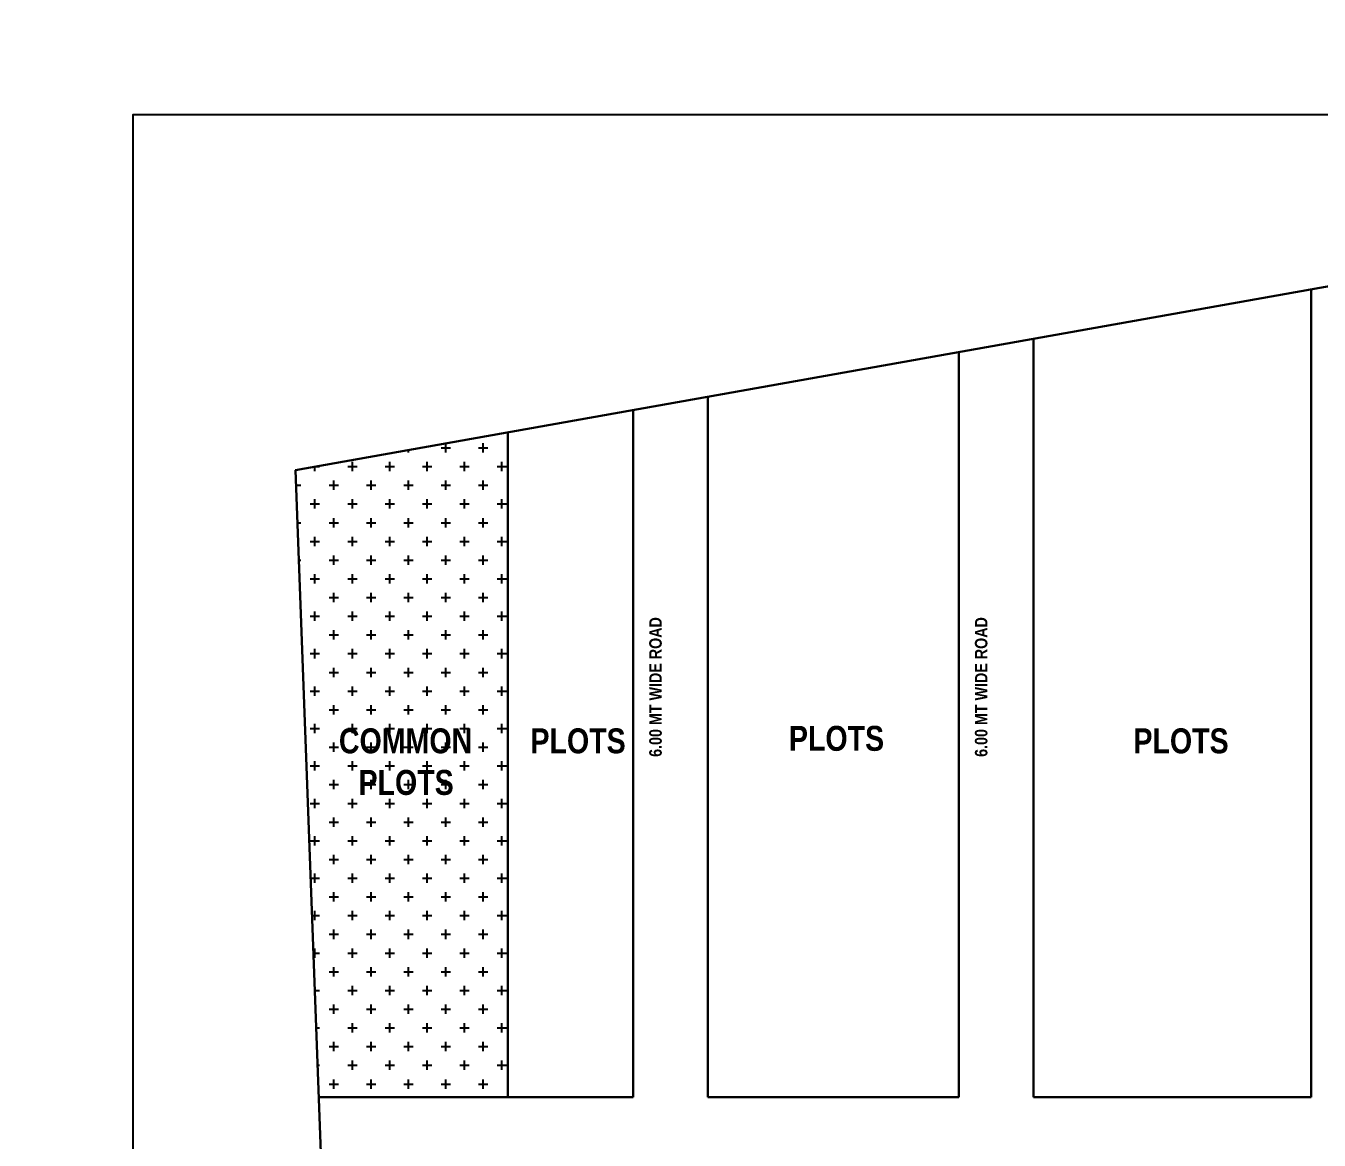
# Model space of a CAD drawing. Header units: inches. Extents: x 218041 to 238734, y -94371 to -86245.
# Drawn here: x 229758.5 to 229862.2, y -90134.6 to -90045.3 of the extents above; entities that cross this region are included whole.
import ezdxf

# ---------------------------------------------------------------- set-up
doc = ezdxf.new("R2010")
doc.units = ezdxf.units.IN
doc.header["$LTSCALE"] = 0.1
doc.header["$MEASUREMENT"] = 0
doc.layers.add('dimension', color=5, linetype='Continuous')
doc.layers.add('TEXT', color=250, linetype='Continuous')
doc.styles.get("Standard").update_dxf_attribs({"font": 'swisscb.ttf'})

msp = doc.modelspace()

# ---------------------------------------------------------------- hatches: boundary and pattern name
at = {"lineweight": -3, "true_color": 0x000000, "transparency": 33554687}
h = msp.add_hatch(dxfattribs=at)
h.set_pattern_fill('CROSS', color=18, scale=6)
h.set_pattern_definition([(0, (-9761.174, 4111.8941), (1.5, 1.5), [0.75, -2.25]), (90, (-9760.799, 4111.5191), (-1.5, 1.5), [0.75, -2.25])])
h.paths.add_polyline_path([(229780.145, -90080.887), (229797.165, -90077.859), (229797.165, -90131.16), (229782.004, -90131.16)])

# ---------------------------------------------------------------- linework, layer by layer
at = {"lineweight": -3}
for p, q in [((229833.345, -90131.16), (229813.225, -90131.16)), ((229861.605, -90131.16), (229839.345, -90131.16))]:
    msp.add_line(p, q, dxfattribs=at)
msp.add_lwpolyline([(229931.966, -90052.401), (229767.103, -90052.401), (229767.103, -90201.925), (229931.966, -90201.925)], close=True, dxfattribs=at)
msp.add_lwpolyline([(229780.145, -90080.887), (229797.165, -90077.859), (229797.165, -90131.16), (229782.004, -90131.16), (229780.145, -90080.887)], dxfattribs=at)
at = {"color": 3, "lineweight": 60}
for centre, radius in [((229596.419, -90154.183), 3908.956), ((229959.344, -90375.999), 597.534)]:
    msp.add_circle(centre, radius, dxfattribs=at)
at = {"layer": 'dimension', "color": 18, "lineweight": 30, "true_color": 0x000000}
for p, q in [((229879.805, -90063.16), (229780.145, -90080.887)), ((229861.605, -90066.397), (229861.605, -90131.16)), ((229839.345, -90131.16), (229839.345, -90070.357)), ((229833.345, -90131.16), (229833.345, -90071.424)), ((229813.225, -90131.16), (229813.225, -90075.003)), ((229807.225, -90131.16), (229807.225, -90076.07)), ((229797.165, -90131.16), (229797.165, -90077.859)), ((229783.143, -90161.952), (229780.145, -90080.887)), ((229782.004, -90131.16), (229807.225, -90131.16)), ((229813.225, -90131.16), (229833.345, -90131.16)), ((229839.345, -90131.16), (229861.605, -90131.16))]:
    msp.add_line(p, q, dxfattribs=at)

# ---------------------------------------------------------------- texts
at = {"layer": 'TEXT', "color": 18, "true_color": 0x000000, "char_height": 1, "attachment_point": 1, "rotation": 90}
for insert in [(229808.514, -90103.879), (229834.634, -90103.879)]:
    msp.add_mtext_dynamic_manual_height_columns('6.00 MT WIDE ROAD', width=17.55338, gutter_width=0.0124, heights=[0], dxfattribs=dict(at, insert=insert))
at = {"layer": 'TEXT', "color": 18, "true_color": 0x000000, "char_height": 2, "attachment_point": 1}
for s, insert in [('\\pi6.15944;COMMON \\P\\pi7.73022;PLOTS', (229777.463, -90101.593)), ('PLOTS', (229798.986, -90101.593)), ('PLOTS', (229819.715, -90101.393)), ('PLOTS', (229847.348, -90101.593))]:
    msp.add_mtext_dynamic_manual_height_columns(s, width=22.20459, gutter_width=0.0124, heights=[0], dxfattribs=dict(at, insert=insert))

doc.saveas('drawing.dxf')
